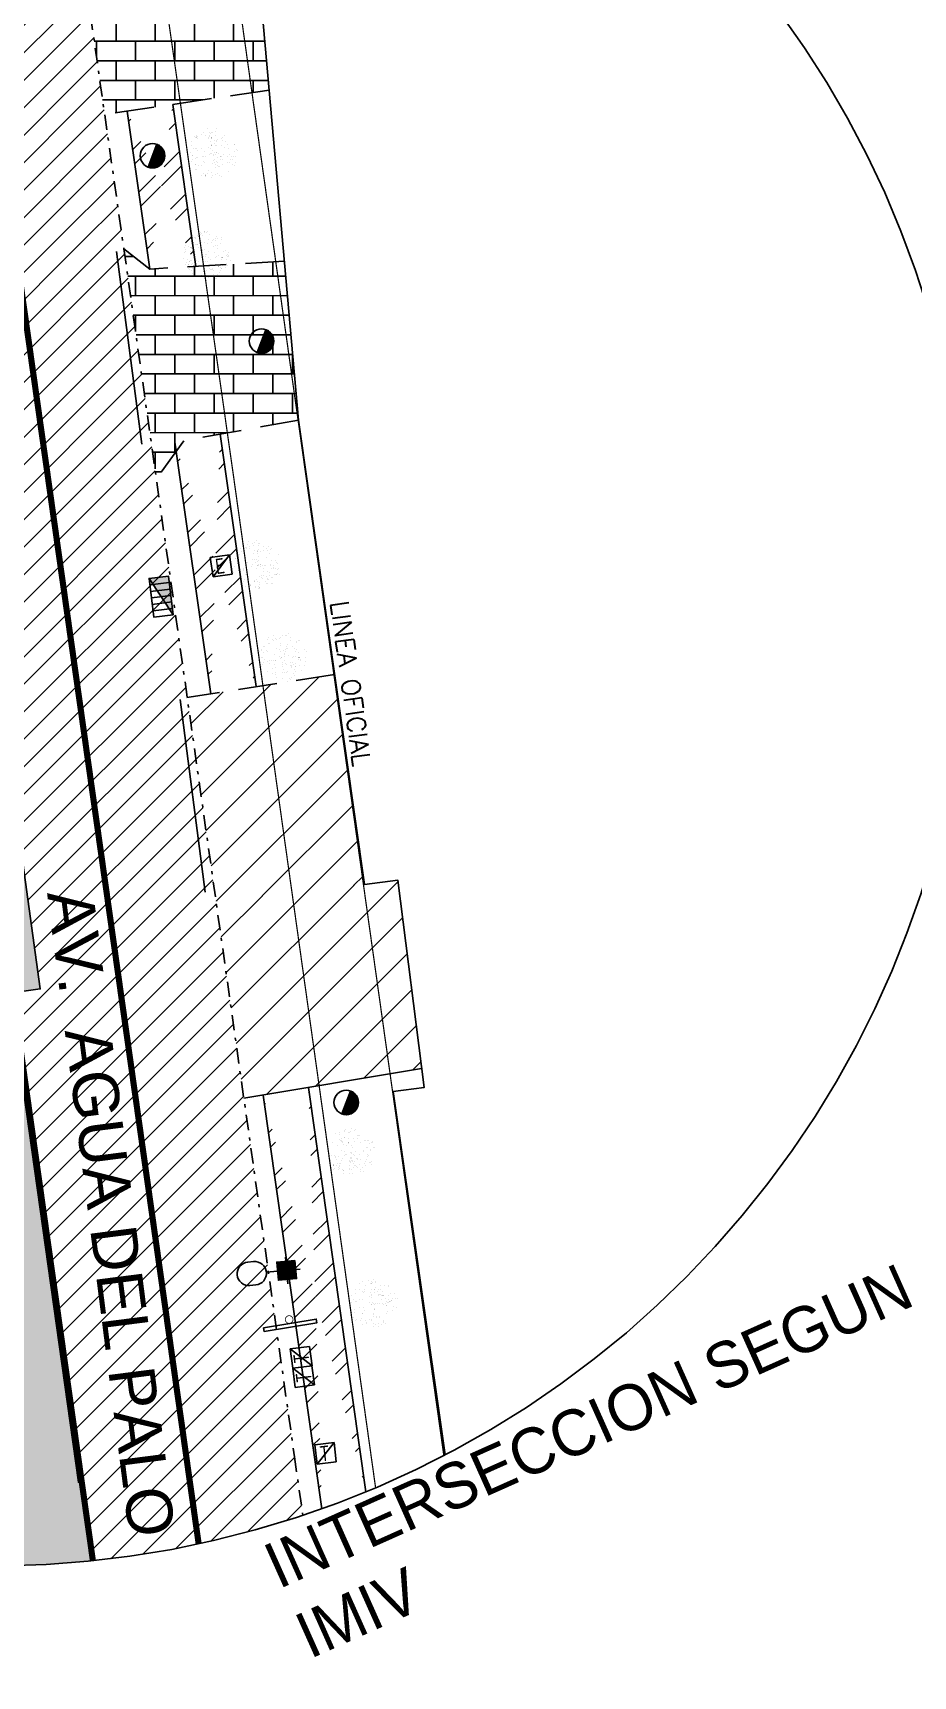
# Model space of a CAD drawing. Extents: x 352140 to 354978, y 6304672 to 6307963.
# Drawn here: x 352727.1 to 352755.9, y 6306003.9 to 6306057.7 of the extents above; entities that cross this region are included whole.
import ezdxf

# ---------------------------------------------------------------- set-up
doc = ezdxf.new("R2010")
doc.units = 0
for name, pattern in [('1-1', [2, 1, -1]), ('3-5', [8, 3, -5]), ('CENTER', [50.8, 31.75, -6.35, 6.35, -6.35]), ('DASHDOT', [1, 0.5, -0.25, 0, -0.25]), ('DASHED', [19.05, 12.7, -6.35]), ('HIDDEN', [9.525, 6.35, -3.175]), ('PHANTOM2', [1.25, 0.625, -0.125, 0.125, -0.125, 0.125, -0.125])]:
    doc.linetypes.add(name, pattern=pattern)
doc.layers.get('0').update_dxf_attribs({"linetype": 'CONTINUOUS'})
for name, color, linetype in [('00_Demarcacion Existente', 252, 'CONTINUOUS'), ('1-CALLE_NOMBRE', 6, 'CONTINUOUS'), ('2-ACHURADO PAVIMENTO HORMIGON 3', 8, 'CONTINUOUS'), ('LE_proyección abajo', 4, 'HIDDEN'), ('Lot_00-LINEA CIERRO', 220, 'CONTINUOUS'), ('Lot_00-LINEA OFICIAL', 5, 'CONTINUOUS'), ('Lot_ACERAS', 252, 'CONTINUOUS'), ('Lot_ARBOL', 252, 'CONTINUOUS'), ('Lot_BORDE-PAV', 252, 'HIDDEN'), ('Lot_ET1_ 8-DEM EXT DEMARCACION CICLOVIA', 210, 'CONTINUOUS'), ('Lot_EXISTENTE', 252, 'CONTINUOUS'), ('Lot_jpg-SOLERAS', 7, 'DASHDOT'), ('Lot_LINEA-CIERROS', 2, 'CONTINUOUS'), ('Lot_SOL.REBAJADAS', 7, 'HIDDEN'), ('Lot_TOPO-HATCH ADOQUINES', 251, 'CONTINUOUS'), ('Lot_TOPO-HATCH HORMIGON', 250, 'CONTINUOUS'), ('Lot_TOPO-hatch veredas', 250, 'CONTINUOUS'), ('Lot_Z-ETAPAS 1-500 -e2', 3, 'PHANTOM2')]:
    doc.layers.add(name, color=color, linetype=linetype)
doc.styles.add('2MM', font='simplex.shx', dxfattribs={"height": 1})
doc.styles.add('A', font='arial.ttf', dxfattribs={"height": 2})
doc.styles.add('DIMTEXT', font='dim.shx')
pattern_1 = [(45, (0.2273, 0.4478), (-0.66291260843, 0.66291260843), [])]
pattern_2 = [(45, (0.2273, 0.4478), (-0.79549513011, 0.79549513011), []), (45, (0.7576, 0.4478), (-0.79549513011, 0.79549513011), [])]
pattern_3 = [(0, (0.22726, 0.4478), (0, 0.64), []), (90, (0.22726, 0.4478), (-0.64, 0.64), [0.64, -0.64])]
pattern_4 = [(45, (-167.09345, -618.2675), (-0.449012806053, 0.449012806053), [])]

# ---------------------------------------------------------------- blocks, each defined once
blk = doc.blocks.new('Lot_CAM-ALC')
for p, q in [((-0.144, -0.373), (0.144, 0.373)), ((0, 0), (0.144, 0.373)), ((0, 0), (0.366, 0.162)), ((0.366, 0.162), (0.144, 0.373)), ((0.276, 0.289), (0.144, 0.373)), ((0.214, 0.338), (0.21, 0.331)), ((0.276, 0.289), (0.255, 0.267)), ((0.366, 0.162), (0.276, 0.289)), ((0.327, 0.23), (0.321, 0.225)), ((0.4, 0.009), (0.366, 0.162)), ((0.373, -0.144), (0.366, 0.162)), ((0.4, 0.009), (0.369, 0.009)), ((0.373, -0.144), (0.4, 0.009)), ((0.39, 0.087), (0.383, 0.085)), ((-0.144, -0.373), (0.162, -0.366)), ((-0.144, -0.373), (0.009, -0.4)), ((-0.069, -0.394), (-0.068, -0.386)), ((0, 0), (0.373, -0.144)), ((0, 0), (0.162, -0.366)), ((0.009, -0.4), (0.162, -0.366)), ((0.009, -0.4), (0.009, -0.369)), ((0.087, -0.39), (0.085, -0.383)), ((0.162, -0.366), (0.373, -0.144)), ((0.162, -0.366), (0.289, -0.276)), ((0.23, -0.327), (0.225, -0.321)), ((0.289, -0.276), (0.267, -0.255)), ((0.289, -0.276), (0.373, -0.144)), ((0.338, -0.214), (0.331, -0.21)), ((0.394, -0.069), (0.386, -0.068))]:
    blk.add_line(p, q)
blk.add_circle((0, 0), 0.4)
for points in [[(0.366, 0.162), (0.366, 0.162), (0.144, 0.373), (0, 0)], [(0.373, -0.144), (0.373, -0.144), (0.366, 0.162), (0, 0)], [(0.21, 0.331), (0.144, 0.373), (0.214, 0.338)], [(0.255, 0.267), (0.276, 0.289), (0.144, 0.373)], [(0.21, 0.331), (0.214, 0.338), (0.276, 0.289)], [(0.214, 0.338), (0.214, 0.338), (0.255, 0.267), (0.276, 0.289)], [(0.255, 0.267), (0.276, 0.289), (0.366, 0.162)], [(0.321, 0.225), (0.276, 0.289), (0.327, 0.23)], [(0.366, 0.162), (0.321, 0.225), (0.327, 0.23)], [(0.369, 0.009), (0.4, 0.009), (0.366, 0.162)], [(0.383, 0.085), (0.366, 0.162), (0.39, 0.087)], [(0.39, 0.087), (0.39, 0.087), (0.369, 0.009), (0.4, 0.009)], [(0.369, 0.009), (0.4, 0.009), (0.373, -0.144)], [(0.383, 0.085), (0.39, 0.087), (0.4, 0.009)], [(0.386, -0.068), (0.4, 0.009), (0.394, -0.069)], [(-0.144, -0.373), (-0.144, -0.373), (0.162, -0.366), (0, 0)], [(0.009, -0.369), (0.009, -0.4), (-0.144, -0.373)], [(-0.144, -0.373), (-0.068, -0.386), (-0.069, -0.394)], [(-0.068, -0.386), (0.009, -0.4), (-0.069, -0.394)], [(0.162, -0.366), (0.162, -0.366), (0.373, -0.144), (0, 0)], [(0.009, -0.369), (0.009, -0.4), (0.162, -0.366)], [(0.087, -0.39), (0.087, -0.39), (0.009, -0.369), (0.009, -0.4)], [(0.085, -0.383), (0.087, -0.39), (0.009, -0.4)], [(0.085, -0.383), (0.162, -0.366), (0.087, -0.39)], [(0.267, -0.255), (0.289, -0.276), (0.162, -0.366)], [(0.162, -0.366), (0.225, -0.321), (0.23, -0.327)], [(0.225, -0.321), (0.289, -0.276), (0.23, -0.327)], [(0.267, -0.255), (0.289, -0.276), (0.373, -0.144)], [(0.338, -0.214), (0.338, -0.214), (0.267, -0.255), (0.289, -0.276)], [(0.331, -0.21), (0.338, -0.214), (0.289, -0.276)], [(0.331, -0.21), (0.373, -0.144), (0.338, -0.214)], [(0.373, -0.144), (0.386, -0.068), (0.394, -0.069)]]:
    blk.add_solid(points)
blk = doc.blocks.new('Lot_BASIN')
for p, q in [((0.05, 0.05), (-0.05, 0.05)), ((-0.05, 0.05), (-0.05, -0.05)), ((0.05, -0.05), (0.05, 0.05)), ((-0.05, -0.05), (0.05, -0.05))]:
    blk.add_line(p, q)
blk = doc.blocks.new('Lot_CAM-ELECT')
blk.add_line((0.315, 0.32), (-0.315, -0.32))
at = {"xscale": 6.349999999999995, "yscale": 6.349999999999995, "zscale": 6.349999999999995, "rotation": 0.4492467704936394}
blk.add_blockref('Lot_BASIN', (0, 0), dxfattribs=at)
at = {"style": 'DIMTEXT'}
blk.add_text('E', height=0.5, rotation=0.2335, dxfattribs=at).set_placement((-0.195, -0.254))
blk = doc.blocks.new('Lot_CAM-TELEF')
blk.add_line((0.315, 0.32), (-0.315, -0.32))
at = {"xscale": 6.349999999999995, "yscale": 6.349999999999995, "zscale": 6.349999999999995, "rotation": 0.4492467704936394}
blk.add_blockref('Lot_BASIN', (0, 0), dxfattribs=at)
at = {"style": 'DIMTEXT'}
blk.add_text('T', height=0.5, rotation=0.2335, dxfattribs=at).set_placement((-0.195, -0.254))
blk = doc.blocks.new('Lot_LET-TRANS')
blk.add_lwpolyline([(0.561, -0.681), (-0.347, 0.815), (-0.24, 0.88), (0.667, -0.616)], close=True)
at = {"const_width": 0.025}
blk.add_lwpolyline([(-0.108, -0.065, 0.992095), (0.107, 0.066, 0.992095)], format="xyb", close=True, dxfattribs=at)
blk = doc.blocks.new('Lot_POSTE-LUZ')
blk.add_hatch(color=253).paths.add_polyline_path([(-0.297, 0.297), (-0.297, -0.297), (0.297, -0.297), (0.297, 0.297)])
for p, q in [((0.667, 0), (-0.437, 0)), ((0, 0.437), (0, -0.437))]:
    blk.add_line(p, q)
blk.add_lwpolyline([(-0.297, -0.297), (0.297, -0.297), (0.297, 0.297), (-0.297, 0.297)], close=True)
blk.add_lwpolyline([(1.051, 0.384, 1), (1.051, -0.384), (1.241, -0.384, 1), (1.241, 0.384)], format="xyb", close=True)
blk = doc.blocks.new('Lot_Arbol-Existente')
at = {"const_width": 0.001}
for points in [[(-0.68, 0.71), (-0.72, 0.72), (-0.74, 0.83), (-0.76, 0.92), (-0.84, 0.97), (-0.93, 1.01), (-1.05, 1.08), (-1.11, 1.17), (-1.11, 1.17), (-1.13, 1.2)], [(-0.84, 0.97), (-0.84, 1.02), (-0.86, 1.05), (-0.86, 1.08), (-0.88, 1.14), (-0.9, 1.21), (-0.94, 1.3), (-0.97, 1.34)], [(-0.29, 0.82), (-0.37, 0.81), (-0.42, 0.88), (-0.47, 0.94), (-0.55, 1), (-0.63, 1.06), (-0.68, 1.11), (-0.72, 1.12), (-0.78, 1.13), (-0.88, 1.13), (-0.97, 1.15)], [(-0.76, 1.12), (-0.8, 1.2), (-0.81, 1.22), (-0.82, 1.25), (-0.84, 1.31), (-0.86, 1.35), (-0.86, 1.35)], [(-0.02, 0.02), (-0.15, 0.27), (-0.26, 0.54), (-0.29, 0.79), (-0.32, 1.07), (-0.46, 1.34), (-0.7, 1.49)], [(-0.38, 1.19), (-0.53, 1.19), (-0.57, 1.23), (-0.67, 1.27), (-0.7, 1.29)], [(0, 0.03), (-0.07, 0.18), (-0.18, 0.41), (-0.24, 0.53), (-0.27, 0.73), (-0.29, 0.99), (-0.3, 1.07), (-0.45, 1.35), (-0.51, 1.43), (-0.52, 1.53), (-0.48, 1.57)], [(-0.31, 0.95), (-0.23, 1.02), (-0.21, 1.25), (-0.19, 1.36), (-0.16, 1.44), (-0.15, 1.48)], [(-0.2, 1.35), (-0.21, 1.42), (-0.25, 1.48), (-0.25, 1.51), (-0.25, 1.55), (-0.23, 1.59), (-0.23, 1.63)], [(0.21, 0.92), (0.19, 1), (0.14, 1.07), (0.13, 1.11), (0.08, 1.21), (0.02, 1.3), (-0.02, 1.34), (-0.06, 1.4), (-0.09, 1.46), (-0.15, 1.53), (-0.15, 1.64)], [(-0.03, 1.36), (0.02, 1.47), (0.05, 1.55), (0.05, 1.61), (0.05, 1.64), (0.05, 1.64)], [(0.09, 0.79), (0.17, 0.87), (0.27, 0.99), (0.31, 1.07), (0.36, 1.13), (0.38, 1.16)], [(0.29, 1.21), (0.23, 1.35), (0.23, 1.41), (0.2, 1.49), (0.17, 1.53), (0.13, 1.6), (0.11, 1.64)], [(0.14, 0.68), (0.32, 0.81), (0.48, 0.96), (0.6, 1.04), (0.65, 1.13), (0.72, 1.21), (0.77, 1.25)], [(0.22, 1.44), (0.26, 1.51), (0.3, 1.55), (0.33, 1.6), (0.33, 1.59)], [(0.29, 1.04), (0.3, 1.12), (0.29, 1.2), (0.3, 1.32), (0.33, 1.44), (0.36, 1.49), (0.38, 1.54), (0.38, 1.59)], [(0.3, 1.35), (0.4, 1.39), (0.4, 1.39), (0.47, 1.47), (0.51, 1.47), (0.51, 1.47), (0.55, 1.49), (0.59, 1.52)], [(0.53, 1), (0.58, 1.1), (0.61, 1.17), (0.65, 1.3), (0.7, 1.34), (0.71, 1.4), (0.74, 1.45)], [(0.7, 0.59), (0.74, 0.71), (0.82, 0.98), (0.85, 1.07), (0.89, 1.17), (0.9, 1.23)], [(0.85, 0.79), (0.88, 0.87), (0.91, 0.94), (0.95, 1.03), (0.99, 1.11), (1.01, 1.15), (1.05, 1.23), (1.05, 1.23)], [(0.94, 1.01), (1.03, 1.05), (1.11, 1.09), (1.16, 1.13)], [(1.03, 1.05), (1.08, 1.08), (1.15, 1.04), (1.21, 1.02), (1.25, 1.03), (1.24, 1.03)], [(-0.93, 0.14), (-1.09, 0.12), (-1.22, 0.14), (-1.31, 0.12), (-1.45, 0.08), (-1.48, 0.09), (-1.57, 0.09), (-1.66, 0.1), (-1.66, 0.1)], [(-1.22, 0.14), (-1.23, 0.08), (-1.27, 0.06), (-1.31, 0.03), (-1.39, -0.02), (-1.41, -0.04), (-1.45, -0.13), (-1.5, -0.18), (-1.56, -0.21), (-1.65, -0.26)], [(-1.43, 0.09), (-1.56, 0.01), (-1.65, -0.01), (-1.64, -0.01)], [(-0.21, 0), (-0.36, 0.06), (-0.49, 0.08), (-0.69, 0.12), (-0.77, 0.12), (-0.88, 0.13), (-0.94, 0.14), (-0.97, 0.17), (-1.03, 0.23), (-1.16, 0.29), (-1.26, 0.35), (-1.33, 0.37), (-1.4, 0.39), (-1.54, 0.39), (-1.6, 0.41)], [(-1.38, 0.38), (-1.45, 0.43), (-1.49, 0.46), (-1.52, 0.48), (-1.54, 0.48), (-1.58, 0.49)], [(-1.2, 0.72), (-1.26, 0.7), (-1.35, 0.67), (-1.43, 0.65), (-1.52, 0.65), (-1.55, 0.64)], [(-0.48, 0.59), (-0.56, 0.58), (-0.7, 0.57), (-0.7, 0.57), (-0.88, 0.55), (-0.91, 0.56), (-1.02, 0.55), (-1.14, 0.54), (-1.31, 0.49), (-1.31, 0.49), (-1.43, 0.51), (-1.54, 0.51)], [(-0.84, 0.77), (-1.02, 0.74), (-1.02, 0.74), (-1.14, 0.72), (-1.24, 0.73), (-1.31, 0.73), (-1.39, 0.73), (-1.43, 0.74), (-1.47, 0.75)], [(-1.11, 0.54), (-1.17, 0.53), (-1.19, 0.52), (-1.22, 0.48), (-1.26, 0.44), (-1.33, 0.41), (-1.38, 0.38), (-1.43, 0.36), (-1.47, 0.32)], [(-0.02, 0.02), (-0.53, -0.04), (-0.81, -0.16), (-0.91, -0.31), (-1.05, -0.53), (-1.25, -0.69), (-1.42, -0.82)], [(-0.25, 0.52), (-0.34, 0.53), (-0.44, 0.56), (-0.52, 0.62), (-0.57, 0.66), (-0.66, 0.71), (-0.79, 0.75), (-0.92, 0.81), (-1.01, 0.83), (-1.17, 0.85), (-1.33, 0.89), (-1.38, 0.92)], [(-1.05, 0.83), (-1.09, 0.86), (-1.15, 0.95), (-1.18, 0.97), (-1.22, 1), (-1.29, 1.03)], [(-0.86, 0.02), (-0.91, 0.04), (-0.93, 0.05), (-0.95, 0.07), (-1, 0.08), (-1.03, 0.09), (-1.06, 0.11), (-1.17, 0.17)], [(-0.67, 0.04), (-0.73, 0.03), (-0.82, 0.03), (-0.86, 0.02), (-0.95, 0), (-0.96, -0.01), (-1.05, -0.01), (-1.15, -0.04)], [(-0.56, 0.09), (-0.59, 0.07), (-0.63, 0.05), (-0.71, 0.02), (-0.74, 0.01), (-0.84, -0.03), (-0.84, -0.03)], [(-0.53, -0.04), (-0.56, -0.02), (-0.62, 0.02), (-0.65, 0.04), (-0.66, 0.04), (-0.7, 0.07), (-0.73, 0.08)], [(-0.05, 0.14), (0.02, 0.29), (0.07, 0.48), (0.15, 0.67), (0.09, 0.77), (0.09, 0.9)], [(0, 0.03), (0.19, 0.12), (0.32, 0.26), (0.58, 0.36), (0.86, 0.36), (1.24, 0.23), (1.38, 0.02), (1.54, -0.06), (1.6, -0.07)], [(0.03, 0), (0.2, 0.11), (0.33, 0.24), (0.57, 0.35), (0.85, 0.35), (1.23, 0.22), (1.37, 0.02), (1.46, -0.08), (1.53, -0.22), (1.59, -0.24)], [(0.03, 0), (0.11, -0.03), (0.2, -0.07), (0.26, -0.1)], [(0.13, -0.06), (0.22, -0.01), (0.27, 0.01), (0.36, 0.02), (0.42, 0.03), (0.44, 0.03)], [(0.26, 0.16), (0.35, 0.17), (0.43, 0.14), (0.52, 0.14), (0.6, 0.15), (0.68, 0.15)], [(0.27, 0.01), (0.4, 0), (0.5, -0.01), (0.53, -0.01)], [(0.32, 0.25), (0.36, 0.31), (0.44, 0.44), (0.54, 0.5), (0.62, 0.55), (0.7, 0.59), (0.78, 0.71), (0.83, 0.77), (0.89, 0.83), (0.95, 0.89)], [(0.48, 0.14), (0.59, 0.18), (0.69, 0.2), (0.77, 0.21), (0.86, 0.22)], [(0.69, 0.2), (0.84, 0.16), (0.93, 0.14), (1.02, 0.14), (1.09, 0.13)], [(0.7, 0.6), (0.78, 0.61), (0.86, 0.62), (0.94, 0.63), (1.05, 0.67), (1.13, 0.71), (1.22, 0.77), (1.27, 0.78), (1.4, 0.81)], [(0.8, -0.08), (0.82, 0), (0.84, 0.02), (0.92, 0.05), (0.96, 0.08)], [(0.86, 0.36), (0.95, 0.41), (1.01, 0.44), (1.12, 0.5), (1.16, 0.52), (1.3, 0.55)], [(1.04, 0.66), (1.26, 0.83), (1.32, 0.93), (1.32, 0.93)], [(1.09, 0.48), (1.18, 0.5), (1.35, 0.5), (1.43, 0.5), (1.46, 0.5)], [(1.23, 0.54), (1.28, 0.59), (1.35, 0.67), (1.39, 0.71), (1.43, 0.74), (1.43, 0.75)], [(1.23, 0.23), (1.37, 0.28), (1.4, 0.3), (1.48, 0.33), (1.5, 0.34), (1.57, 0.36), (1.6, 0.36)], [(1.28, 0.17), (1.31, 0.18), (1.38, 0.19), (1.43, 0.19), (1.47, 0.19), (1.53, 0.18), (1.55, 0.18)], [(1.29, 0.5), (1.35, 0.46), (1.44, 0.43), (1.5, 0.42), (1.55, 0.41)], [(1.35, 0.5), (1.43, 0.54), (1.51, 0.57)], [(1.38, 0.19), (1.44, 0.17), (1.51, 0.15), (1.54, 0.13), (1.6, 0.13)], [(1.4, 0.3), (1.48, 0.29), (1.51, 0.29), (1.58, 0.3), (1.58, 0.3)], [(1.46, -0.02), (1.55, 0), (1.6, -0.01), (1.62, -0.01)], [(-0.8, -0.16), (-0.9, -0.18), (-0.96, -0.16), (-1.07, -0.15), (-1.07, -0.15), (-1.17, -0.13), (-1.24, -0.11), (-1.38, -0.09), (-1.5, -0.08), (-1.64, -0.1), (-1.64, -0.09)], [(-0.99, -0.43), (-1.1, -0.43), (-1.17, -0.41), (-1.17, -0.41), (-1.26, -0.43), (-1.36, -0.43), (-1.45, -0.43), (-1.51, -0.42), (-1.62, -0.42)], [(-1.13, -0.14), (-1.18, -0.16), (-1.33, -0.22), (-1.37, -0.22), (-1.41, -0.24), (-1.49, -0.3), (-1.49, -0.3), (-1.61, -0.33), (-1.61, -0.32)], [(-1.31, -0.22), (-1.33, -0.29), (-1.38, -0.33), (-1.46, -0.39), (-1.51, -0.43), (-1.58, -0.46)], [(-1.25, -0.42), (-1.31, -0.43), (-1.37, -0.48), (-1.37, -0.48), (-1.48, -0.54), (-1.48, -0.54), (-1.54, -0.56)], [(-1.15, -0.6), (-1.23, -0.62), (-1.29, -0.61), (-1.33, -0.6), (-1.39, -0.6), (-1.41, -0.6), (-1.47, -0.61), (-1.52, -0.62)], [(0.02, -0.02), (-0.28, -0.04), (-0.51, -0.06), (-0.79, -0.17), (-1.04, -0.55), (-1.23, -0.7), (-1.26, -0.83), (-1.23, -0.91), (-1.26, -1.03)], [(-0.42, -0.41), (-0.57, -0.45), (-0.75, -0.54), (-0.89, -0.74), (-0.93, -0.75), (-0.97, -0.78), (-1.08, -0.84)], [(-1.04, -0.55), (-0.99, -0.65), (-1, -0.72), (-0.97, -0.78), (-1, -0.85), (-0.97, -0.9), (-0.97, -0.96)], [(-0.9, -0.17), (-0.95, -0.2), (-0.97, -0.23), (-0.98, -0.25), (-1, -0.27), (-1, -0.28), (-1.01, -0.3)], [(-0.99, -0.65), (-0.93, -0.67), (-0.89, -0.74)], [(-0.77, -0.88), (-0.8, -0.94), (-0.82, -0.98), (-0.85, -1.02), (-0.91, -1.05), (-0.94, -1.1), (-0.93, -1.13), (-0.95, -1.17)], [(-0.6, -0.23), (-0.67, -0.28), (-0.72, -0.3), (-0.79, -0.34), (-0.84, -0.37), (-0.86, -0.38), (-0.93, -0.39)], [(-0.43, -0.56), (-0.54, -0.62), (-0.58, -0.64), (-0.6, -0.64), (-0.66, -0.67), (-0.69, -0.74), (-0.69, -0.79), (-0.7, -0.85), (-0.77, -0.88), (-0.84, -0.91), (-0.88, -0.94)], [(0.02, -0.02), (-0.42, -0.41), (-0.43, -0.56), (-0.5, -0.78), (-0.65, -1.1), (-0.69, -1.21), (-0.77, -1.27), (-0.79, -1.32), (-0.84, -1.39)], [(-0.35, -0.04), (-0.42, -0.09), (-0.46, -0.14), (-0.5, -0.16), (-0.61, -0.24), (-0.59, -0.26), (-0.59, -0.29), (-0.61, -0.32), (-0.67, -0.38), (-0.72, -0.43), (-0.75, -0.45)], [(-0.7, -0.85), (-0.68, -0.91), (-0.66, -0.93), (-0.66, -0.97), (-0.68, -1.01), (-0.67, -1.03), (-0.65, -1.1), (-0.62, -1.1)], [(-0.52, -0.83), (-0.49, -0.91), (-0.49, -0.98), (-0.48, -1.06), (-0.46, -1.12), (-0.44, -1.21), (-0.42, -1.26), (-0.4, -1.29)], [(-0.05, -0.44), (-0.08, -0.56), (-0.09, -0.67), (-0.09, -0.79), (-0.08, -0.94), (-0.08, -1.05), (-0.19, -1.11), (-0.21, -1.18), (-0.23, -1.22), (-0.23, -1.28), (-0.25, -1.35), (-0.26, -1.42), (-0.28, -1.48), (-0.3, -1.53), (-0.32, -1.57)], [(-0.08, -0.56), (-0.14, -0.57), (-0.2, -0.55), (-0.22, -0.52), (-0.27, -0.47), (-0.31, -0.44), (-0.31, -0.44)], [(-0.08, -0.56), (-0.09, -0.67), (-0.12, -0.77), (-0.16, -0.82), (-0.18, -0.87), (-0.22, -0.92), (-0.27, -0.95), (-0.3, -0.97)], [(-0.22, -0.92), (-0.21, -0.96), (-0.29, -1.14)], [(0.02, -0.02), (-0.25, -0.19)], [(0.02, -0.02), (-0.06, -0.19), (-0.09, -0.2), (-0.19, -0.24), (-0.19, -0.24), (-0.24, -0.3)], [(-0.08, -1.05), (-0.05, -1.12), (-0.03, -1.22), (0.01, -1.26), (-0.03, -1.36), (-0.06, -1.43), (-0.04, -1.51), (-0.02, -1.57), (-0.02, -1.62)], [(0.02, -0.02), (-0.05, -0.44), (-0.03, -0.74), (0.04, -0.91), (0.12, -1.07), (0.18, -1.19), (0.19, -1.28), (0.2, -1.38), (0.2, -1.48), (0.16, -1.6)], [(-0.03, -0.74), (0.06, -0.79), (0.1, -0.83), (0.18, -0.89), (0.23, -0.95), (0.28, -0.97), (0.3, -1.01), (0.37, -1.05)], [(-0.02, -0.22), (0.07, -0.3), (0.16, -0.38), (0.19, -0.44), (0.22, -0.51), (0.25, -0.58), (0.28, -0.64), (0.31, -0.7), (0.35, -0.8), (0.4, -0.88)], [(0.02, -0.02), (0.24, -0.1), (0.45, -0.13), (0.65, -0.18), (0.86, -0.28), (1.11, -0.5), (1.2, -0.65), (1.27, -0.71), (1.39, -0.77)], [(0.23, -0.95), (0.3, -1.05), (0.29, -1.12), (0.29, -1.19), (0.28, -1.25), (0.3, -1.29)], [(0.24, -0.1), (0.3, -0.17), (0.3, -0.26), (0.35, -0.28), (0.38, -0.34), (0.41, -0.4)], [(0.31, -0.7), (0.37, -0.77), (0.43, -0.83), (0.46, -0.87), (0.51, -0.92), (0.56, -1), (0.59, -1.04), (0.62, -1.09), (0.65, -1.15)], [(0.45, -0.13), (0.58, -0.08), (0.7, -0.07), (0.8, -0.08), (0.86, -0.07), (0.91, -0.07)], [(0.45, -0.13), (0.48, -0.21), (0.52, -0.28), (0.58, -0.4), (0.5, -0.52), (0.48, -0.57), (0.48, -0.64), (0.49, -0.69)], [(0.58, -0.4), (0.58, -0.4), (0.61, -0.47), (0.63, -0.51), (0.66, -0.56), (0.67, -0.6), (0.67, -0.67), (0.68, -0.69)], [(0.58, -1.03), (0.58, -1.15), (0.62, -1.24), (0.64, -1.29), (0.66, -1.35), (0.67, -1.38), (0.7, -1.44)], [(0.64, -0.53), (0.69, -0.55), (0.81, -0.62), (0.86, -0.67), (0.9, -0.72), (0.88, -0.78), (0.91, -0.82), (0.96, -0.86), (1, -0.88)], [(0.65, -0.18), (0.86, -0.19), (0.92, -0.16), (0.95, -0.14), (0.97, -0.12), (1, -0.08)], [(0.68, -0.69), (0.72, -0.8), (0.73, -0.88), (0.76, -0.95), (0.76, -1.02), (0.77, -1.07), (0.81, -1.1), (0.84, -1.13), (0.87, -1.18)], [(0.73, -0.86), (0.84, -0.92), (0.94, -0.94), (0.98, -0.95), (0.98, -0.95), (1.02, -0.93), (1.11, -0.95), (1.17, -0.96), (1.25, -0.99)], [(0.77, -1.07), (0.81, -1.16), (0.81, -1.23), (0.84, -1.26), (0.86, -1.35)], [(1.08, -0.41), (1.02, -0.38), (0.99, -0.36), (0.86, -0.28), (0.99, -0.36), (0.86, -0.28)], [(0.86, -0.28), (0.92, -0.45), (0.92, -0.48), (0.94, -0.54), (0.96, -0.57), (1.02, -0.61), (1.04, -0.69)], [(0.88, -0.78), (0.92, -0.82), (0.97, -0.91), (0.99, -0.99), (1, -1.03), (1.03, -1.07), (1.05, -1.1)], [(0.95, -0.14), (1.1, -0.13), (1.13, -0.12), (1.29, -0.12), (1.32, -0.1), (1.37, -0.12), (1.42, -0.15), (1.45, -0.17), (1.47, -0.18)], [(1.02, -0.61), (1.1, -0.66), (1.12, -0.7), (1.15, -0.75), (1.16, -0.79)], [(1.08, -0.41), (1.15, -0.37), (1.19, -0.33), (1.2, -0.3), (1.2, -0.3)], [(1.11, -0.5), (1.08, -0.41), (1.34, -0.49), (1.38, -0.5)], [(1.2, -0.65), (1.29, -0.62), (1.35, -0.62), (1.42, -0.64), (1.45, -0.64)], [(1.25, -0.12), (1.32, -0.18), (1.43, -0.22), (1.48, -0.26), (1.51, -0.28), (1.57, -0.32)], [(-0.77, -1.27), (-0.86, -1.27), (-0.88, -1.27), (-0.91, -1.28), (-0.94, -1.31)], [(-0.69, -1.21), (-0.65, -1.29), (-0.6, -1.34), (-0.62, -1.42), (-0.64, -1.45), (-0.65, -1.49)], [(-0.45, -1.14), (-0.48, -1.2), (-0.6, -1.34), (-0.61, -1.37), (-0.61, -1.37)], [(-0.23, -1.21), (-0.29, -1.29), (-0.29, -1.31), (-0.32, -1.35), (-0.34, -1.39), (-0.38, -1.44)], [(-0.26, -1.42), (-0.22, -1.45), (-0.19, -1.49), (-0.19, -1.53), (-0.18, -1.56), (-0.16, -1.58)], [(0.01, -1.26), (0.08, -1.35), (0.1, -1.39), (0.13, -1.45)], [(0.18, -1.19), (0.14, -1.26), (0.11, -1.31), (0.08, -1.35), (0.03, -1.43), (0.03, -1.49)], [(0.2, -1.38), (0.24, -1.39), (0.28, -1.42), (0.34, -1.49), (0.39, -1.54), (0.42, -1.55)], [(0.28, -1.42), (0.3, -1.52), (0.31, -1.57)], [(0.29, -1.12), (0.34, -1.19), (0.39, -1.23), (0.44, -1.27), (0.46, -1.32), (0.5, -1.37), (0.52, -1.39), (0.54, -1.41), (0.58, -1.43)]]:
    blk.add_lwpolyline(points, dxfattribs=at)
blk = doc.blocks.new('Lot_ARBOL')
at = {"color": 8, "xscale": 0.5, "yscale": 0.5, "zscale": 0.5, "rotation": 90}
blk.add_blockref('Lot_Arbol-Existente', (0, -0.004), dxfattribs=at)
blk = doc.blocks.new('Lot_SUM')
h = blk.add_hatch(color=256)
h.paths.add_polyline_path([(-0.427, -0.32), (-0.427, -0.213), (-0.64, -0.32)])
h.paths.add_polyline_path([(-0.213, -0.107), (-0.427, -0.213), (-0.427, -0.32), (-0.213, -0.32)])
h.paths.add_polyline_path([(0, -0.32), (0, 0), (-0.213, -0.107), (-0.213, -0.32)])
h.paths.add_polyline_path([(0.213, 0.107), (0, 0), (0, -0.32), (0.213, -0.32)])
h.paths.add_polyline_path([(0.213, -0.32), (0.427, -0.32), (0.427, 0.213), (0.213, 0.107)])
h.paths.add_polyline_path([(0.64, 0.32), (0.427, 0.213), (0.427, -0.32), (0.64, -0.32)])
for p, q in [((0.64, 0.32), (-0.64, -0.32)), ((-0.427, -0.32), (-0.427, 0.32)), ((-0.213, -0.32), (-0.213, 0.32)), ((0, -0.32), (0, 0.32)), ((0.213, -0.32), (0.213, 0.32)), ((0.427, -0.32), (0.427, 0.32))]:
    blk.add_line(p, q)
blk.add_lwpolyline([(-0.64, -0.32), (-0.64, 0.32), (0.64, 0.32), (0.64, -0.32)], close=True)
blk = doc.blocks.new('A$C66036E5C')
at = {"layer": 'LE_proyección abajo', "color": 210, "linetype": 'DASHED', "ltscale": 20}
blk.add_arc((482.758, 724.589), 31.908, 209.6641, 163.5205, dxfattribs=at)
at = {"layer": 'LE_proyección abajo', "color": 210, "linetype": 'DASHED', "ltscale": 20, "insert": (491.48, 693.277), "char_height": 1.5, "attachment_point": 1, "rotation": 24.0852}
blk.add_mtext_dynamic_manual_height_columns('INTERSECCION SEGUN IMIV', width=23.78926, gutter_width=3.125, heights=[-4], dxfattribs=at)

msp = doc.modelspace()

# ---------------------------------------------------------------- hatches: boundary and pattern name
at = {"layer": '2-ACHURADO PAVIMENTO HORMIGON 3'}
h = msp.add_hatch(dxfattribs=at)
h.set_pattern_fill('ANSI31', color=256, scale=0.2)
h.set_pattern_definition(pattern_4)
edge = h.paths.add_edge_path()
edge.add_arc((352725.801, 6306039.46), 31.908, 87.6128, 100.2591)
edge.add_line((352720.119, 6306070.858), (352722.819, 6306051.89))
edge.add_line((352722.819, 6306051.89), (352730.082, 6306050.617))
edge.add_line((352730.082, 6306050.617), (352727.131, 6306071.341))
h = msp.add_hatch(dxfattribs=at)
h.set_pattern_fill('ANSI31', color=256, scale=0.2)
h.set_pattern_definition(pattern_4)
h.paths.add_polyline_path([(352753.036, 6305887.523), (352746.054, 6305886.541), (352753.754, 6305831.811), (352755.075, 6305822.694), (352760.775, 6305832.053)])
edge = h.paths.add_edge_path()
edge.add_arc((352725.801, 6306039.46), 31.908, 275.764, 288.507)
edge.add_line((352735.93, 6306009.202), (352735.658, 6306011.12))
edge.add_line((352735.658, 6306011.12), (352730.082, 6306050.617))
edge.add_line((352730.082, 6306050.617), (352722.819, 6306051.89))
edge.add_line((352722.819, 6306051.89), (352723.2, 6306049.026))
edge.add_line((352723.2, 6306049.026), (352724.212, 6306049.17))
edge.add_line((352724.212, 6306049.17), (352727.349, 6306026.416))
edge.add_line((352727.349, 6306026.416), (352726.356, 6306026.279))
edge.add_line((352726.356, 6306026.279), (352728.599, 6306010.287))
edge.add_line((352728.599, 6306010.287), (352728.643, 6306010.294))
edge.add_line((352728.643, 6306010.294), (352729.006, 6306007.713))
at = {"layer": 'Lot_ET1_ 8-DEM EXT DEMARCACION CICLOVIA'}
h = msp.add_hatch(dxfattribs=at)
h.set_pattern_fill('SWAMP', color=210, scale=0.03, style=0)
h.set_pattern_definition([(0, (-200, 0), (0.381, 0.659911357086), [0.09525, -0.66675]), (90, (-199.95237, 0), (-0.381, 0.659911357086), [0.047625, -1.27219771417]), (90, (-199.94047, 0), (-0.381, 0.659911357086), [0.0381, -1.28172271417]), (90, (-199.9643, 0), (-0.381, 0.659911357086), [0.0381, -1.28172271417]), (60, (-199.92856, 0), (-0.38099999948, 0.659911357385), [0.03048, -0.73152]), (120, (-199.9762, 0), (-0.76199999948, 3e-10), [0.03048, -0.73152])])
edge = h.paths.add_edge_path()
edge.add_arc((352725.801, 6306039.46), 31.908, 269.564, 275.764)
edge.add_line((352729.006, 6306007.713), (352728.643, 6306010.294))
edge.add_line((352728.643, 6306010.294), (352728.599, 6306010.287))
edge.add_line((352728.599, 6306010.287), (352726.356, 6306026.279))
edge.add_line((352726.356, 6306026.279), (352727.349, 6306026.416))
edge.add_line((352727.349, 6306026.416), (352724.212, 6306049.17))
edge.add_line((352724.212, 6306049.17), (352723.2, 6306049.026))
edge.add_line((352723.2, 6306049.026), (352722.819, 6306051.89))
edge.add_line((352722.819, 6306051.89), (352720.118, 6306070.858))
edge.add_arc((352725.801, 6306039.46), 31.908, 100.2601, 104.1373)
edge.add_line((352718.008, 6306070.402), (352717.99, 6306068.942))
edge.add_line((352717.99, 6306068.942), (352717.988, 6306066.921))
edge.add_line((352717.988, 6306066.921), (352718.023, 6306064.906))
edge.add_line((352718.023, 6306064.906), (352718.104, 6306062.897))
edge.add_line((352718.104, 6306062.897), (352718.233, 6306060.895))
edge.add_line((352718.233, 6306060.895), (352718.408, 6306058.9))
edge.add_line((352718.408, 6306058.9), (352718.624, 6306056.911))
edge.add_line((352718.624, 6306056.911), (352718.872, 6306054.926))
edge.add_line((352718.872, 6306054.926), (352719.144, 6306052.945))
edge.add_line((352719.144, 6306052.945), (352719.686, 6306049.143))
edge.add_line((352719.686, 6306049.143), (352719.848, 6306047.994))
edge.add_arc((352719.31, 6306047.918), 0.544, -175.1724, 8.0356, ccw=False)
edge.add_arc((352496.559, 6306029.105), 223, 2.8966, 4.82756, ccw=False)
edge.add_arc((352935.997, 6306051.34), 217, 182.8966, 184.91193)
edge.add_arc((352720.882, 6306032.853), 1.093, 8.0356, 184.9119, ccw=False)
edge.add_line((352721.964, 6306033.006), (352725.261, 6306009.653))
edge.add_line((352725.261, 6306009.653), (352725.559, 6306007.553))
at = {"layer": 'Lot_TOPO-HATCH ADOQUINES'}
h = msp.add_hatch(dxfattribs=at)
h.set_pattern_fill('AR-B816', color=256, scale=0.08, style=0)
h.set_pattern_definition(pattern_3)
h.paths.add_polyline_path([(352734.569, 6306058.701), (352729.003, 6306058.192), (352729.456, 6306055.011), (352734.827, 6306055.813)])
h = msp.add_hatch(dxfattribs=at)
h.set_pattern_fill('AR-B816', color=256, scale=0.08, style=0)
h.set_pattern_definition(pattern_3)
h.paths.add_polyline_path([(352735.328, 6306050.213), (352730.934, 6306049.96), (352730.082, 6306050.617), (352731.151, 6306043.116), (352732.04, 6306044.346), (352735.793, 6306045.018)])
at = {"layer": 'Lot_TOPO-HATCH HORMIGON'}
h = msp.add_hatch(dxfattribs=at)
h.set_pattern_fill('ANSI31', color=256, scale=7.5, style=0)
h.set_pattern_definition(pattern_1)
h.paths.add_polyline_path([(352737.945, 6306029.835), (352736.972, 6306036.702), (352732.138, 6306035.95), (352733.103, 6306029.295)])
h = msp.add_hatch(dxfattribs=at)
h.set_pattern_fill('ANSI31', color=256, scale=7.5, style=0)
h.set_pattern_definition(pattern_1)
h.paths.add_polyline_path([(352739.034, 6306029.973), (352733.103, 6306029.295), (352734.003, 6306022.841), (352739.814, 6306023.816)])
at = {"layer": 'Lot_TOPO-hatch veredas'}
h = msp.add_hatch(dxfattribs=at)
h.set_pattern_fill('ANSI32', color=256, scale=3, style=0)
h.set_pattern_definition(pattern_2)
edge = h.paths.add_edge_path()
edge.add_line((352731.677, 6306055.342), (352732.437, 6306050.046))
edge.add_line((352730.193, 6306055.121), (352730.934, 6306049.96))
h = msp.add_hatch(dxfattribs=at)
h.set_pattern_fill('ANSI32', color=256, scale=3, style=0)
h.set_pattern_definition(pattern_2)
edge = h.paths.add_edge_path()
edge.add_line((352733.224, 6306044.558), (352734.408, 6306036.303))
edge.add_line((352731.746, 6306044.294), (352732.926, 6306036.073))
h = msp.add_hatch(dxfattribs=at)
h.set_pattern_fill('ANSI32', color=256, scale=3, style=0)
h.set_pattern_definition(pattern_2)
edge = h.paths.add_edge_path()
edge.add_line((352737.992, 6306009.972), (352736.117, 6306023.196))
edge.add_line((352736.556, 6306009.419), (352734.637, 6306022.948))

# ---------------------------------------------------------------- linework, layer by layer
at = {"layer": '00_Demarcacion Existente', "color": 210, "linetype": '3-5', "const_width": 0.2, "flags": 128}
msp.add_lwpolyline([(352723.602, 6306071.293), (352726.616, 6306050.126), (352732.192, 6306010.631), (352732.527, 6306008.269)], dxfattribs=at)
at = {"layer": '00_Demarcacion Existente', "color": 210, "const_width": 0.2, "flags": 128}
msp.add_lwpolyline([(352725.43, 6306033.495), (352727.387, 6306019.633)], dxfattribs=at)
at = {"layer": '00_Demarcacion Existente', "color": 210, "linetype": '1-1', "const_width": 0.2, "flags": 128}
msp.add_lwpolyline([(352727.387, 6306019.633), (352728.727, 6306010.142), (352729.07, 6306007.72)], dxfattribs=at)
at = {"layer": 'Lot_00-LINEA CIERRO', "linetype": 'CENTER', "ltscale": 0.1, "const_width": 0.04}
msp.add_lwpolyline([(352733.52, 6306070.421), (352735.793, 6306045.018), (352737.945, 6306029.835), (352739.034, 6306029.973), (352739.893, 6306023.195), (352738.886, 6306023.067), (352740.577, 6306011.179)], dxfattribs=at)
at = {"layer": 'Lot_00-LINEA OFICIAL', "linetype": 'PHANTOM2', "ltscale": 5, "const_width": 0.04}
msp.add_lwpolyline([(352732.158, 6306070.729), (352740.538, 6306011.159)], dxfattribs=at)
at = {"layer": 'Lot_ACERAS'}
for p, q in [((352731.677, 6306055.342), (352732.437, 6306050.046)), ((352730.193, 6306055.121), (352730.934, 6306049.96)), ((352733.224, 6306044.558), (352734.408, 6306036.303)), ((352731.746, 6306044.294), (352732.926, 6306036.073)), ((352739.814, 6306023.816), (352734.003, 6306022.841)), ((352737.992, 6306009.972), (352736.117, 6306023.196)), ((352736.556, 6306009.419), (352734.637, 6306022.948))]:
    msp.add_line(p, q, dxfattribs=at)
at = {"layer": 'Lot_BORDE-PAV', "ltscale": 0.2}
for p, q in [((352734.827, 6306055.813, -4440.586), (352729.456, 6306055.011, -4440.586)), ((352730.934, 6306049.96, -4440.586), (352730.082, 6306050.617, -4440.586)), ((352735.328, 6306050.213, -4440.586), (352730.934, 6306049.96, -4440.586)), ((352735.793, 6306045.018, -4440.586), (352732.04, 6306044.346, -4440.586)), ((352732.04, 6306044.346, -4440.586), (352731.151, 6306043.116, -4440.586)), ((352736.967, 6306036.701, -4440.586), (352732.138, 6306035.95, -4440.586))]:
    msp.add_line(p, q, dxfattribs=at)
at = {"layer": 'Lot_ET1_ 8-DEM EXT DEMARCACION CICLOVIA'}
msp.add_lwpolyline([(352729.006, 6306007.713), (352728.643, 6306010.294), (352728.599, 6306010.287), (352726.356, 6306026.279), (352727.349, 6306026.416), (352724.212, 6306049.17), (352723.2, 6306049.026), (352722.819, 6306051.89), (352720.118, 6306070.858)], dxfattribs=at)
at = {"layer": 'Lot_jpg-SOLERAS'}
msp.add_lwpolyline([(352727.131, 6306071.341), (352730.082, 6306050.617), (352735.658, 6306011.12), (352735.93, 6306009.202)], dxfattribs=at)
at = {"layer": 'Lot_LINEA-CIERROS'}
for p, q in [((352733.52, 6306070.421), (352735.793, 6306045.018)), ((352735.793, 6306045.018), (352737.945, 6306029.835)), ((352737.945, 6306029.835), (352739.034, 6306029.973)), ((352739.893, 6306023.195), (352739.034, 6306029.973)), ((352738.886, 6306023.067), (352739.893, 6306023.195)), ((352738.886, 6306023.067), (352740.577, 6306011.179))]:
    msp.add_line(p, q, dxfattribs=at)
at = {"layer": 'Lot_SOL.REBAJADAS'}
for p, q in [((352729.836, 6306050.532), (352730.833, 6306043.05)), ((352731.917, 6306035.88), (352732.783, 6306029.263))]:
    msp.add_line(p, q, dxfattribs=at)
at = {"layer": 'Lot_Z-ETAPAS 1-500 -e2', "ltscale": 4, "const_width": 0.04}
msp.add_lwpolyline([(352729.686, 6306071.131), (352733.626, 6306043.466), (352738.309, 6306010.105)], dxfattribs=at)

# ---------------------------------------------------------------- block references
msp.add_blockref('A$C66036E5C', (352243.043, 6305314.871))
at = {"layer": 'Lot_ARBOL'}
for p in [(352733.005, 6306053.767), (352732.793, 6306050.391), (352734.425, 6306040.299), (352735.311, 6306037.3), (352737.509, 6306021.077), (352738.249, 6306016.146)]:
    msp.add_blockref('Lot_ARBOL', p, dxfattribs=at)
at = {"layer": 'Lot_EXISTENTE'}
for p in [(352731.018, 6306053.664), (352734.581, 6306047.602), (352737.348, 6306022.705)]:
    msp.add_blockref('Lot_CAM-ALC', p, dxfattribs=at)
for name, p, rotation in [('Lot_CAM-ELECT', (352733.266, 6306040.255), 7.81549540307203), ('Lot_SUM', (352731.301, 6306039.244), 97.01679833594129), ('Lot_POSTE-LUZ', (352735.404, 6306017.215), 185.2547816284666), ('Lot_LET-TRANS', (352735.484, 6306015.607), 248.0594878356363), ('Lot_CAM-TELEF', (352735.876, 6306014.373), 96.72284194817179), ('Lot_CAM-TELEF', (352735.955, 6306013.743), 96.72284194817179), ('Lot_CAM-TELEF', (352736.672, 6306011.233), 6.278797077329462)]:
    msp.add_blockref(name, p, dxfattribs=dict(at, rotation=rotation))

# ---------------------------------------------------------------- texts
at = {"layer": '1-CALLE_NOMBRE', "style": 'A'}
msp.add_text('AV.  AGUA DEL PALO', height=1.5, rotation=277.2934, dxfattribs=at).set_placement((352727.571, 6306029.557))
at = {"layer": 'Lot_00-LINEA OFICIAL', "ltscale": 5, "style": '2MM'}
msp.add_text('LINEA OFICIAL', height=0.6, rotation=277.9159, dxfattribs=at).set_placement((352736.821, 6306039.063))

doc.saveas('drawing.dxf')
